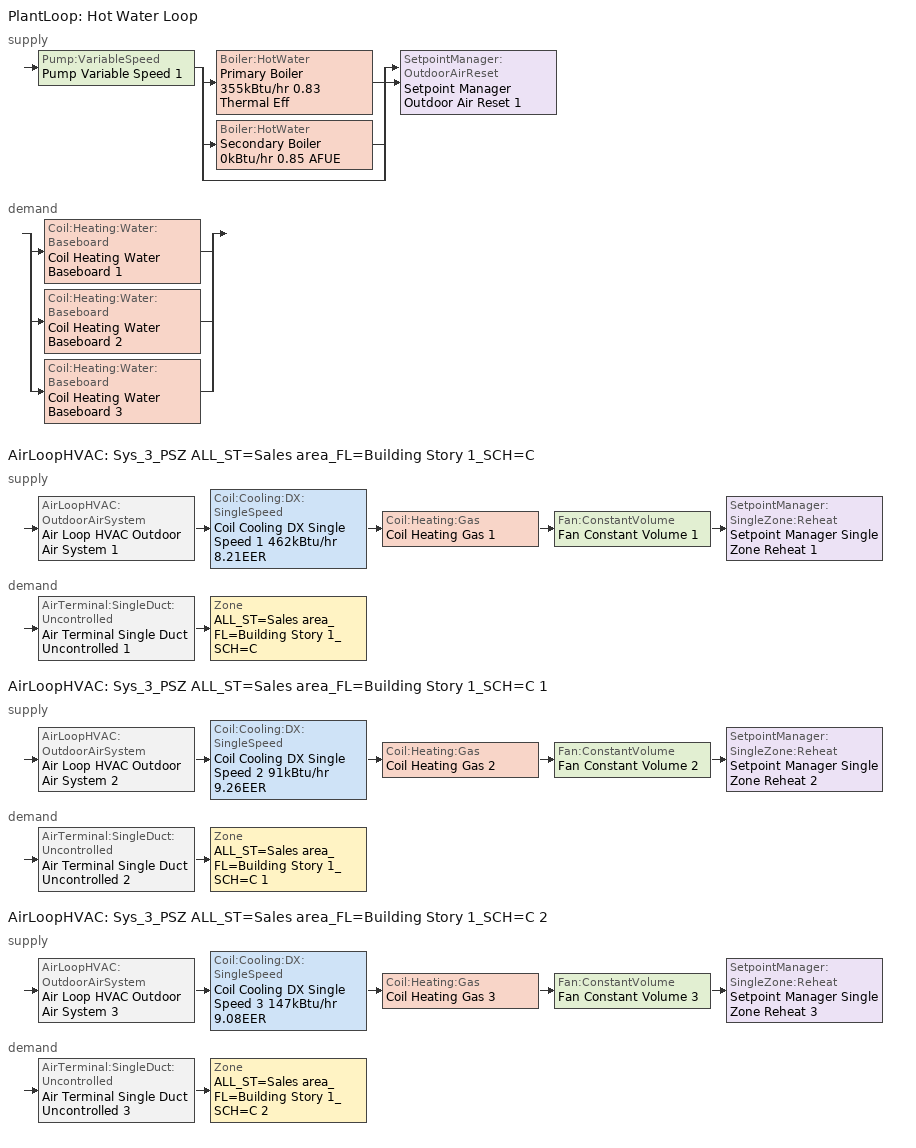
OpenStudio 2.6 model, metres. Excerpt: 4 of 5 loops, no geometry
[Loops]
PlantLoop 'Hot Water Loop'
 supply: Pump:VariableSpeed 'Pump Variable Speed 1' > split
  | Boiler:HotWater 'Primary Boiler 355kBtu/hr 0.83 Thermal Eff'
  | Boiler:HotWater 'Secondary Boiler 0kBtu/hr 0.85 AFUE'
  | bypass
  join > SetpointManager:OutdoorAirReset 'Setpoint Manager Outdoor Air Reset 1'
 demand: split
  | Coil:Heating:Water:Baseboard 'Coil Heating Water Baseboard 1'
  | Coil:Heating:Water:Baseboard 'Coil Heating Water Baseboard 2'
  | Coil:Heating:Water:Baseboard 'Coil Heating Water Baseboard 3'
AirLoopHVAC 'Sys_3_PSZ ALL_ST=Sales area_FL=Building Story 1_SCH=C'
 supply: AirLoopHVAC:OutdoorAirSystem 'Air Loop HVAC Outdoor Air System 1' > Coil:Cooling:DX:SingleSpeed 'Coil Cooling DX Single Speed 1 462kBtu/hr 8.21EER' > Coil:Heating:Gas 'Coil Heating Gas 1' > Fan:ConstantVolume 'Fan Constant Volume 1' > SetpointManager:SingleZone:Reheat 'Setpoint Manager Single Zone Reheat 1'
 demand: AirTerminal:SingleDuct:Uncontrolled 'Air Terminal Single Duct Uncontrolled 1' > Zone 'ALL_ST=Sales area_FL=Building Story 1_SCH=C'
AirLoopHVAC 'Sys_3_PSZ ALL_ST=Sales area_FL=Building Story 1_SCH=C 1'
 supply: AirLoopHVAC:OutdoorAirSystem 'Air Loop HVAC Outdoor Air System 2' > Coil:Cooling:DX:SingleSpeed 'Coil Cooling DX Single Speed 2 91kBtu/hr 9.26EER' > Coil:Heating:Gas 'Coil Heating Gas 2' > Fan:ConstantVolume 'Fan Constant Volume 2' > SetpointManager:SingleZone:Reheat 'Setpoint Manager Single Zone Reheat 2'
 demand: AirTerminal:SingleDuct:Uncontrolled 'Air Terminal Single Duct Uncontrolled 2' > Zone 'ALL_ST=Sales area_FL=Building Story 1_SCH=C 1'
AirLoopHVAC 'Sys_3_PSZ ALL_ST=Sales area_FL=Building Story 1_SCH=C 2'
 supply: AirLoopHVAC:OutdoorAirSystem 'Air Loop HVAC Outdoor Air System 3' > Coil:Cooling:DX:SingleSpeed 'Coil Cooling DX Single Speed 3 147kBtu/hr 9.08EER' > Coil:Heating:Gas 'Coil Heating Gas 3' > Fan:ConstantVolume 'Fan Constant Volume 3' > SetpointManager:SingleZone:Reheat 'Setpoint Manager Single Zone Reheat 3'
 demand: AirTerminal:SingleDuct:Uncontrolled 'Air Terminal Single Duct Uncontrolled 3' > Zone 'ALL_ST=Sales area_FL=Building Story 1_SCH=C 2'
[Sizing:Zone] Zone Cooling Design Supply Air Temperature Input Method=SupplyAirTemperature; Zone Cooling Design Supply Air Temperature {C}=13; Zone Cooling Design Supply Air Temperature Difference {deltaC}=11.11; Zone Heating Design Supply Air Temperature Input Method=SupplyAirTemperature; Zone Heating Design Supply Air Temperature {C}=43; Zone Heating Design Supply Air Temperature Difference {deltaC}=11.11; Zone Cooling Design Supply Air Humidity Ratio {kg-H2O/kg-air}=0.0085; Zone Heating Design Supply Air Humidity Ratio {kg-H2O/kg-air}=0.008; Zone Heating Sizing Factor=1.3; Zone Cooling Sizing Factor=1.1; Cooling Design Air Flow Method=DesignDay; Heating Design Air Flow Method=DesignDay; Account for Dedicated Outdoor Air System=No; Dedicated Outdoor Air System Control Strategy=NeutralSupplyAir; Dedicated Outdoor Air Low Setpoint Temperature for Design {C}=autosize; Dedicated Outdoor Air High Setpoint Temperature for Design {C}=autosize
ALL_ST=Sales area_FL=Building Story 1_SCH=C; ALL_ST=Sales area_FL=Building Story 1_SCH=C 1; ALL_ST=Sales area_FL=Building Story 1_SCH=C 2
[Zone equipment]
ALL_ST=Sales area_FL=Building Story 1_SCH=C: Air Terminal Single Duct Uncontrolled 1, Zone HVAC Baseboard Convective Water 1
ALL_ST=Sales area_FL=Building Story 1_SCH=C 1: Air Terminal Single Duct Uncontrolled 2, Zone HVAC Baseboard Convective Water 2
ALL_ST=Sales area_FL=Building Story 1_SCH=C 2: Air Terminal Single Duct Uncontrolled 3, Zone HVAC Baseboard Convective Water 3
[PlantLoop]
Hot Water Loop: Fluid Type=Water; Glycol Concentration=0; Plant Loop Volume {m3}=Autocalculate; Load Distribution Scheme=Optimal
[Sizing:Plant]
Hot Water Loop: Loop Type=Heating; Design Loop Exit Temperature {C}=82; Loop Design Temperature Difference {deltaC}=16; Sizing Option=NonCoincident; Zone Timesteps in Averaging Window=1; Coincident Sizing Factor Mode=None
[Pump:VariableSpeed]
Pump Variable Speed 1: Motor Efficiency=0.855; Pump Control Type=Intermittent; Skin Loss Radiative Fraction=0.5; Design Power Sizing Method=PowerPerFlowPerPressure; Design Electric Power per Unit Flow Rate {W/(m3/s)}=348701.1; Design Shaft Power per Unit Flow Rate per Unit Head {W-s/m3-Pa}=1.43473; Design Minimum Flow Rate Fraction=0
[Boiler:HotWater] Fuel Type=NaturalGas; Normalized Boiler Efficiency Curve=BOILER-EFFFPLR-NECB2011; Water Outlet Upper Temperature Limit {C}=99; Boiler Flow Mode=ConstantFlow; Parasitic Electric Load {W}=0; Sizing Factor=1
Name | Nominal Capacity {W} | Nominal Thermal Efficiency
Primary Boiler 355kBtu/hr 0.83 Thermal Eff | 104141 | 0.83
Secondary Boiler 0kBtu/hr 0.85 AFUE | 0.001 | 0.85
[SetpointManager:OutdoorAirReset]
Setpoint Manager Outdoor Air Reset 1: Control Variable=Temperature; Setpoint at Outdoor Low Temperature {C}=82; Outdoor Low Temperature {C}=-16; Setpoint at Outdoor High Temperature {C}=60; Outdoor High Temperature {C}=0
[AirLoopHVAC] Design Supply Air Flow Rate {m3/s}=AutoSize
Name | Availability Schedule
Sys_3_PSZ ALL_ST=Sales area_FL=Building Story 1_SCH=C | Sys_3_PSZ ALL_ST=Sales area_FL=Building Story 1_SCH=C Occ Sch
Sys_3_PSZ ALL_ST=Sales area_FL=Building Story 1_SCH=C 1 | Sys_3_PSZ ALL_ST=Sales area_FL=Building Story 1_SCH=C 1 Occ Sch
Sys_3_PSZ ALL_ST=Sales area_FL=Building Story 1_SCH=C 2 | Sys_3_PSZ ALL_ST=Sales area_FL=Building Story 1_SCH=C 2 Occ Sch
[Sizing:System] Type of Load to Size On=Sensible; Design Outdoor Air Flow Rate {m3/s}=Autosize; Minimum System Air Flow Ratio=1; Preheat Design Temperature {C}=7; Preheat Design Humidity Ratio {kg-H2O/kg-Air}=0.008; Precool Design Temperature {C}=13; Precool Design Humidity Ratio {kg-H2O/kg-Air}=0.008; Central Cooling Design Supply Air Temperature {C}=13; Central Heating Design Supply Air Temperature {C}=43; Sizing Option=NonCoincident; 100% Outdoor Air in Cooling=No; 100% Outdoor Air in Heating=No; Central Cooling Design Supply Air Humidity Ratio {kg-H2O/kg-Air}=0.0085; Central Heating Design Supply Air Humidity Ratio {kg-H2O/kg-Air}=0.008; Cooling Design Air Flow Method=DesignDay; Cooling Design Air Flow Rate {m3/s}=0; Heating Design Air Flow Method=DesignDay; Heating Design Air Flow Rate {m3/s}=0; System Outdoor Air Method=ZoneSum; Zone Maximum Outdoor Air Fraction=1; Cooling Supply Air Flow Rate Per Floor Area {m3/s-m2}=0.00996765; Cooling Fraction of Autosized Cooling Supply Air Flow Rate=1; Cooling Supply Air Flow Rate Per Unit Cooling Capacity {m3/s-W}=3.94755e-05; Heating Supply Air Flow Rate Per Floor Area {m3/s-m2}=0.00996765; Heating Fraction of Autosized Heating Supply Air Flow Rate=1; Heating Fraction of Autosized Cooling Supply Air Flow Rate=1; Heating Supply Air Flow Rate Per Unit Heating Capacity {m3/s-W}=3.15882e-05; Cooling Design Capacity Method=CoolingDesignCapacity; Cooling Design Capacity {W}=autosize; Cooling Design Capacity Per Floor Area {W/m2}=234.7; Fraction of Autosized Cooling Design Capacity=1; Heating Design Capacity Method=HeatingDesignCapacity; Heating Design Capacity {W}=autosize; Heating Design Capacity Per Floor Area {W/m2}=157; Fraction of Autosized Heating Design Capacity=1; Central Cooling Capacity Control Method=OnOff
Sys_3_PSZ ALL_ST=Sales area_FL=Building Story 1_SCH=C; Sys_3_PSZ ALL_ST=Sales area_FL=Building Story 1_SCH=C 1; Sys_3_PSZ ALL_ST=Sales area_FL=Building Story 1_SCH=C 2
[Fan:ConstantVolume] Availability Schedule=Always On Discrete; Fan Efficiency=0.39975; Pressure Rise {Pa}=640; Maximum Flow Rate {m3/s}=AutoSize; Motor Efficiency=0.615
Fan Constant Volume 1; Fan Constant Volume 2; Fan Constant Volume 3
[Coil:Heating:Gas] Availability Schedule=Always On Discrete; Nominal Capacity {W}=AutoSize; Parasitic Electric Load {W}=0; Part Load Fraction Correlation Curve=FURNACE-EFFPLR-NECB2011; Parasitic Gas Load {W}=0
Name | Gas Burner Efficiency
Coil Heating Gas 1; Coil Heating Gas 3 | 0.81
Coil Heating Gas 2 | 0.924
[Coil:Cooling:DX:SingleSpeed] Availability Schedule=Always On Discrete; Rated Total Cooling Capacity {W}=autosize; Rated Sensible Heat Ratio=autosize; Rated Air Flow Rate {m3/s}=autosize; Rated Evaporator Fan Power Per Volume Flow Rate {W/(m3/s)}=773.3; Total Cooling Capacity Function of Temperature Curve=DXCOOL-NECB2011-REF-CAPFT; Total Cooling Capacity Function of Flow Fraction Curve=DXCOOL-NECB2011-REF-CAPFFLOW; Energy Input Ratio Function of Temperature Curve=DXCOOL-NECB2011-REF-COOLEIRFT; Energy Input Ratio Function of Flow Fraction Curve=DXCOOL-NECB2011-REF-COOLEIRFFLOW; Part Load Fraction Correlation Curve=DXCOOL-NECB2011-REF-COOLPLFFPLR; Condenser Type=AirCooled; Evaporative Condenser Effectiveness=0; Evaporative Condenser Air Flow Rate {m3/s}=Autosize; Evaporative Condenser Pump Rated Power Consumption {W}=Autosize; Crankcase Heater Capacity {W}=0; Maximum Outdoor Dry-Bulb Temperature for Crankcase Heater Operation {C}=0; Basin Heater Capacity {W/K}=0; Basin Heater Setpoint Temperature {C}=10
Name | Rated COP {W/W}
Coil Cooling DX Single Speed 1 462kBtu/hr 8.21EER | 3.07261
Coil Cooling DX Single Speed 2 91kBtu/hr 9.26EER | 3.19625
Coil Cooling DX Single Speed 3 147kBtu/hr 9.08EER | 3.17348
[Controller:OutdoorAir] Minimum Outdoor Air Flow Rate {m3/s}=autosize; Maximum Outdoor Air Flow Rate {m3/s}=Autosize; Economizer Control Type=DifferentialEnthalpy; Economizer Control Action Type=ModulateFlow; Lockout Type=NoLockout; Minimum Limit Type=FixedMinimum; High Humidity Control=No; Heat Recovery Bypass Control Type=BypassWhenOAFlowGreaterThanMinimum
Name | Minimum Outdoor Air Schedule | Controller Mechanical Ventilation
Controller Outdoor Air 1 | Sys_3_PSZ ALL_ST=Sales area_FL=Building Story 1_SCH=C Occ Sch | Controller Mechanical Ventilation 1
Controller Outdoor Air 2 | Sys_3_PSZ ALL_ST=Sales area_FL=Building Story 1_SCH=C 1 Occ Sch | Controller Mechanical Ventilation 2
Controller Outdoor Air 3 | Sys_3_PSZ ALL_ST=Sales area_FL=Building Story 1_SCH=C 2 Occ Sch | Controller Mechanical Ventilation 3
[Controller:MechanicalVentilation] Availability Schedule=Always On Discrete; System Outdoor Air Method=ZoneSum
Controller Mechanical Ventilation 1; Controller Mechanical Ventilation 2; Controller Mechanical Ventilation 3
[AirLoopHVAC:OutdoorAirSystem]
Name | Controller
Air Loop HVAC Outdoor Air System 1 | Controller Outdoor Air 1
Air Loop HVAC Outdoor Air System 2 | Controller Outdoor Air 2
Air Loop HVAC Outdoor Air System 3 | Controller Outdoor Air 3
[SetpointManager:SingleZone:Reheat] Minimum Supply Air Temperature {C}=13; Maximum Supply Air Temperature {C}=43
Name | Control Zone
Setpoint Manager Single Zone Reheat 1 | ALL_ST=Sales area_FL=Building Story 1_SCH=C
Setpoint Manager Single Zone Reheat 2 | ALL_ST=Sales area_FL=Building Story 1_SCH=C 1
Setpoint Manager Single Zone Reheat 3 | ALL_ST=Sales area_FL=Building Story 1_SCH=C 2
[AirTerminal:SingleDuct:Uncontrolled] Availability Schedule=Always On Discrete; Maximum Air Flow Rate {m3/s}=AutoSize
Air Terminal Single Duct Uncontrolled 1; Air Terminal Single Duct Uncontrolled 2; Air Terminal Single Duct Uncontrolled 3
[Coil:Heating:Water:Baseboard] Heating Design Capacity Method=HeatingDesignCapacity; Heating Design Capacity {W}=autosize; Heating Design Capacity Per Floor Area {W/m2}=0; Fraction of Autosized Heating Design Capacity=0.8
Coil Heating Water Baseboard 1; Coil Heating Water Baseboard 2; Coil Heating Water Baseboard 3
[ZoneHVAC:Baseboard:Convective:Water] Availability Schedule=Always On Discrete
Name | Heating Coil
Zone HVAC Baseboard Convective Water 1 | Coil Heating Water Baseboard 1
Zone HVAC Baseboard Convective Water 2 | Coil Heating Water Baseboard 2
Zone HVAC Baseboard Convective Water 3 | Coil Heating Water Baseboard 3
[Schedule:Ruleset]
Name | Default Day Schedule | Summer Design Day Schedule | Winter Design Day Schedule
Sys_3_PSZ ALL_ST=Sales area_FL=Building Story 1_SCH=C Occ Sch | Sys_3_PSZ ALL_ST=Sales area_FL=Building Story 1_SCH=C Occ Sch Default | Sys_3_PSZ ALL_ST=Sales area_FL=Building Story 1_SCH=C Occ Sch Summer Design Day | Sys_3_PSZ ALL_ST=Sales area_FL=Building Story 1_SCH=C Occ Sch Winter Design Day
Sys_3_PSZ ALL_ST=Sales area_FL=Building Story 1_SCH=C 1 Occ Sch | Sys_3_PSZ ALL_ST=Sales area_FL=Building Story 1_SCH=C 1 Occ Sch Default | Sys_3_PSZ ALL_ST=Sales area_FL=Building Story 1_SCH=C 1 Occ Sch Summer Design Day | Sys_3_PSZ ALL_ST=Sales area_FL=Building Story 1_SCH=C 1 Occ Sch Winter Design Day
Sys_3_PSZ ALL_ST=Sales area_FL=Building Story 1_SCH=C 2 Occ Sch | Sys_3_PSZ ALL_ST=Sales area_FL=Building Story 1_SCH=C 2 Occ Sch Default | Sys_3_PSZ ALL_ST=Sales area_FL=Building Story 1_SCH=C 2 Occ Sch Summer Design Day | Sys_3_PSZ ALL_ST=Sales area_FL=Building Story 1_SCH=C 2 Occ Sch Winter Design Day
[Schedule:Day]
Sys_3_PSZ ALL_ST=Sales area_FL=Building Story 1_SCH=C Occ Sch Default; Sys_3_PSZ ALL_ST=Sales area_FL=Building Story 1_SCH=C Occ Sch Winter Design Day; Sys_3_PSZ ALL_ST=Sales area_FL=Building Story 1_SCH=C Occ Sch Summer Design Day; Sys_3_PSZ ALL_ST=Sales area_FL=Building Story 1_SCH=C 1 Occ Sch Default; Sys_3_PSZ ALL_ST=Sales area_FL=Building Story 1_SCH=C 1 Occ Sch Winter Design Day; Sys_3_PSZ ALL_ST=Sales area_FL=Building Story 1_SCH=C 1 Occ Sch Summer Design Day; Sys_3_PSZ ALL_ST=Sales area_FL=Building Story 1_SCH=C 2 Occ Sch Default; Sys_3_PSZ ALL_ST=Sales area_FL=Building Story 1_SCH=C 2 Occ Sch Winter Design Day; Sys_3_PSZ ALL_ST=Sales area_FL=Building Story 1_SCH=C 2 Occ Sch Summer Design Day: 24, 0, 1
Sys_3_PSZ ALL_ST=Sales area_FL=Building Story 1_SCH=C Occ Sch Monday; Sys_3_PSZ ALL_ST=Sales area_FL=Building Story 1_SCH=C Occ Sch Tuesday; Sys_3_PSZ ALL_ST=Sales area_FL=Building Story 1_SCH=C Occ Sch Wednesday; Sys_3_PSZ ALL_ST=Sales area_FL=Building Story 1_SCH=C Occ Sch Thursday; Sys_3_PSZ ALL_ST=Sales area_FL=Building Story 1_SCH=C Occ Sch Friday; Sys_3_PSZ ALL_ST=Sales area_FL=Building Story 1_SCH=C Occ Sch Saturday; Sys_3_PSZ ALL_ST=Sales area_FL=Building Story 1_SCH=C 1 Occ Sch Monday; Sys_3_PSZ ALL_ST=Sales area_FL=Building Story 1_SCH=C 1 Occ Sch Tuesday; Sys_3_PSZ ALL_ST=Sales area_FL=Building Story 1_SCH=C 1 Occ Sch Wednesday; Sys_3_PSZ ALL_ST=Sales area_FL=Building Story 1_SCH=C 1 Occ Sch Thursday; Sys_3_PSZ ALL_ST=Sales area_FL=Building Story 1_SCH=C 1 Occ Sch Friday: 9, 0, 0, 21, 0, 1, 24, 0, 0
Sys_3_PSZ ALL_ST=Sales area_FL=Building Story 1_SCH=C Occ Sch Sunday: 9, 0, 0, 19, 0, 1, 24, 0, 0
[Schedule:Rule] Date Specification Type=DateRange; Start Month=1; Start Day=1; End Month=12
Name | Schedule Ruleset | Rule Order | Day Schedule | Apply Monday | End Day | Apply Tuesday | Apply Wednesday | Apply Thursday | Apply Friday | Apply Saturday | Apply Sunday
Sys_3_PSZ ALL_ST=Sales area_FL=Building Story 1_SCH=C Occ Sch Monday Rule | Sys_3_PSZ ALL_ST=Sales area_FL=Building Story 1_SCH=C Occ Sch | 6 | Sys_3_PSZ ALL_ST=Sales area_FL=Building Story 1_SCH=C Occ Sch Monday | Yes | 25
Sys_3_PSZ ALL_ST=Sales area_FL=Building Story 1_SCH=C Occ Sch Tuesday Rule | Sys_3_PSZ ALL_ST=Sales area_FL=Building Story 1_SCH=C Occ Sch | 5 | Sys_3_PSZ ALL_ST=Sales area_FL=Building Story 1_SCH=C Occ Sch Tuesday |  | 26 | Yes
Sys_3_PSZ ALL_ST=Sales area_FL=Building Story 1_SCH=C Occ Sch Wednesday Rule | Sys_3_PSZ ALL_ST=Sales area_FL=Building Story 1_SCH=C Occ Sch | 4 | Sys_3_PSZ ALL_ST=Sales area_FL=Building Story 1_SCH=C Occ Sch Wednesday |  | 27 |  | Yes
Sys_3_PSZ ALL_ST=Sales area_FL=Building Story 1_SCH=C Occ Sch Thursday Rule | Sys_3_PSZ ALL_ST=Sales area_FL=Building Story 1_SCH=C Occ Sch | 3 | Sys_3_PSZ ALL_ST=Sales area_FL=Building Story 1_SCH=C Occ Sch Thursday |  | 28 |  |  | Yes
Sys_3_PSZ ALL_ST=Sales area_FL=Building Story 1_SCH=C Occ Sch Friday Rule | Sys_3_PSZ ALL_ST=Sales area_FL=Building Story 1_SCH=C Occ Sch | 2 | Sys_3_PSZ ALL_ST=Sales area_FL=Building Story 1_SCH=C Occ Sch Friday |  | 29 |  |  |  | Yes
Sys_3_PSZ ALL_ST=Sales area_FL=Building Story 1_SCH=C Occ Sch Saturday Rule | Sys_3_PSZ ALL_ST=Sales area_FL=Building Story 1_SCH=C Occ Sch | 1 | Sys_3_PSZ ALL_ST=Sales area_FL=Building Story 1_SCH=C Occ Sch Saturday |  | 30 |  |  |  |  | Yes
Sys_3_PSZ ALL_ST=Sales area_FL=Building Story 1_SCH=C Occ Sch Sunday Rule | Sys_3_PSZ ALL_ST=Sales area_FL=Building Story 1_SCH=C Occ Sch | 0 | Sys_3_PSZ ALL_ST=Sales area_FL=Building Story 1_SCH=C Occ Sch Sunday |  | 31 |  |  |  |  |  | Yes
Sys_3_PSZ ALL_ST=Sales area_FL=Building Story 1_SCH=C 1 Occ Sch Monday Rule | Sys_3_PSZ ALL_ST=Sales area_FL=Building Story 1_SCH=C 1 Occ Sch | 6 | Sys_3_PSZ ALL_ST=Sales area_FL=Building Story 1_SCH=C 1 Occ Sch Monday | Yes | 25
Sys_3_PSZ ALL_ST=Sales area_FL=Building Story 1_SCH=C 1 Occ Sch Tuesday Rule | Sys_3_PSZ ALL_ST=Sales area_FL=Building Story 1_SCH=C 1 Occ Sch | 5 | Sys_3_PSZ ALL_ST=Sales area_FL=Building Story 1_SCH=C 1 Occ Sch Tuesday |  | 26 | Yes
Sys_3_PSZ ALL_ST=Sales area_FL=Building Story 1_SCH=C 1 Occ Sch Wednesday Rule | Sys_3_PSZ ALL_ST=Sales area_FL=Building Story 1_SCH=C 1 Occ Sch | 4 | Sys_3_PSZ ALL_ST=Sales area_FL=Building Story 1_SCH=C 1 Occ Sch Wednesday |  | 27 |  | Yes
Sys_3_PSZ ALL_ST=Sales area_FL=Building Story 1_SCH=C 1 Occ Sch Thursday Rule | Sys_3_PSZ ALL_ST=Sales area_FL=Building Story 1_SCH=C 1 Occ Sch | 3 | Sys_3_PSZ ALL_ST=Sales area_FL=Building Story 1_SCH=C 1 Occ Sch Thursday |  | 28 |  |  | Yes
Sys_3_PSZ ALL_ST=Sales area_FL=Building Story 1_SCH=C 1 Occ Sch Friday Rule | Sys_3_PSZ ALL_ST=Sales area_FL=Building Story 1_SCH=C 1 Occ Sch | 2 | Sys_3_PSZ ALL_ST=Sales area_FL=Building Story 1_SCH=C 1 Occ Sch Friday |  | 29 |  |  |  | Yes
Sys_3_PSZ ALL_ST=Sales area_FL=Building Story 1_SCH=C 1 Occ Sch Saturday Rule | Sys_3_PSZ ALL_ST=Sales area_FL=Building Story 1_SCH=C 1 Occ Sch | 1 | Sys_3_PSZ ALL_ST=Sales area_FL=Building Story 1_SCH=C 1 Occ Sch Saturday |  | 30 |  |  |  |  | Yes
Sys_3_PSZ ALL_ST=Sales area_FL=Building Story 1_SCH=C 1 Occ Sch Sunday Rule | Sys_3_PSZ ALL_ST=Sales area_FL=Building Story 1_SCH=C 1 Occ Sch | 0 | Sys_3_PSZ ALL_ST=Sales area_FL=Building Story 1_SCH=C 1 Occ Sch Sunday |  | 31 |  |  |  |  |  | Yes
Sys_3_PSZ ALL_ST=Sales area_FL=Building Story 1_SCH=C 2 Occ Sch Monday Rule | Sys_3_PSZ ALL_ST=Sales area_FL=Building Story 1_SCH=C 2 Occ Sch | 6 | Sys_3_PSZ ALL_ST=Sales area_FL=Building Story 1_SCH=C 2 Occ Sch Monday | Yes | 25
Sys_3_PSZ ALL_ST=Sales area_FL=Building Story 1_SCH=C 2 Occ Sch Tuesday Rule | Sys_3_PSZ ALL_ST=Sales area_FL=Building Story 1_SCH=C 2 Occ Sch | 5 | Sys_3_PSZ ALL_ST=Sales area_FL=Building Story 1_SCH=C 2 Occ Sch Tuesday |  | 26 | Yes
Sys_3_PSZ ALL_ST=Sales area_FL=Building Story 1_SCH=C 2 Occ Sch Wednesday Rule | Sys_3_PSZ ALL_ST=Sales area_FL=Building Story 1_SCH=C 2 Occ Sch | 4 | Sys_3_PSZ ALL_ST=Sales area_FL=Building Story 1_SCH=C 2 Occ Sch Wednesday |  | 27 |  | Yes
Sys_3_PSZ ALL_ST=Sales area_FL=Building Story 1_SCH=C 2 Occ Sch Thursday Rule | Sys_3_PSZ ALL_ST=Sales area_FL=Building Story 1_SCH=C 2 Occ Sch | 3 | Sys_3_PSZ ALL_ST=Sales area_FL=Building Story 1_SCH=C 2 Occ Sch Thursday |  | 28 |  |  | Yes
Sys_3_PSZ ALL_ST=Sales area_FL=Building Story 1_SCH=C 2 Occ Sch Friday Rule | Sys_3_PSZ ALL_ST=Sales area_FL=Building Story 1_SCH=C 2 Occ Sch | 2 | Sys_3_PSZ ALL_ST=Sales area_FL=Building Story 1_SCH=C 2 Occ Sch Friday |  | 29 |  |  |  | Yes
Sys_3_PSZ ALL_ST=Sales area_FL=Building Story 1_SCH=C 2 Occ Sch Saturday Rule | Sys_3_PSZ ALL_ST=Sales area_FL=Building Story 1_SCH=C 2 Occ Sch | 1 | Sys_3_PSZ ALL_ST=Sales area_FL=Building Story 1_SCH=C 2 Occ Sch Saturday |  | 30 |  |  |  |  | Yes
Sys_3_PSZ ALL_ST=Sales area_FL=Building Story 1_SCH=C 2 Occ Sch Sunday Rule | Sys_3_PSZ ALL_ST=Sales area_FL=Building Story 1_SCH=C 2 Occ Sch | 0 | Sys_3_PSZ ALL_ST=Sales area_FL=Building Story 1_SCH=C 2 Occ Sch Sunday |  | 31 |  |  |  |  |  | Yes
[Schedule:Constant]
Always On Discrete: Value=1
[Curve:Biquadratic] Minimum Value of x=13; Maximum Value of x=24; Minimum Value of y=24; Maximum Value of y=46
Name | Coefficient1 Constant | Coefficient2 x | Coefficient3 x**2 | Coefficient4 y | Coefficient5 y**2 | Coefficient6 x*y
DXCOOL-NECB2011-REF-CAPFT | 0.867905 | 0.0142459 | 0.00055436 | -0.0075575 | 3.3e-05 | -0.0001918
DXCOOL-NECB2011-REF-COOLEIRFT | 0.116936 | 0.0284933 | -0.0004112 | 0.0214108 | 0.00016103 | -0.0006791
[Curve:Quadratic] Coefficient1 Constant=1; Coefficient2 x=0; Coefficient3 x**2=0; Minimum Value of x=0; Maximum Value of x=1
DXCOOL-NECB2011-REF-CAPFFLOW; DXCOOL-NECB2011-REF-COOLEIRFFLOW
[Curve:Cubic] Maximum Value of x=1
Name | Coefficient1 Constant | Coefficient2 x | Coefficient3 x**2 | Coefficient4 x**3 | Minimum Value of x
DXCOOL-NECB2011-REF-COOLPLFFPLR | 0.0277 | 4.9151 | -8.184 | 4.2702 | 0.7
BOILER-EFFFPLR-NECB2011 | 0.2901 | 2.6664 | -3.764 | 1.82 | 0
FURNACE-EFFPLR-NECB2011 | 0.7277 | 1.0667 | -1.5174 | 0.7282 | 0
